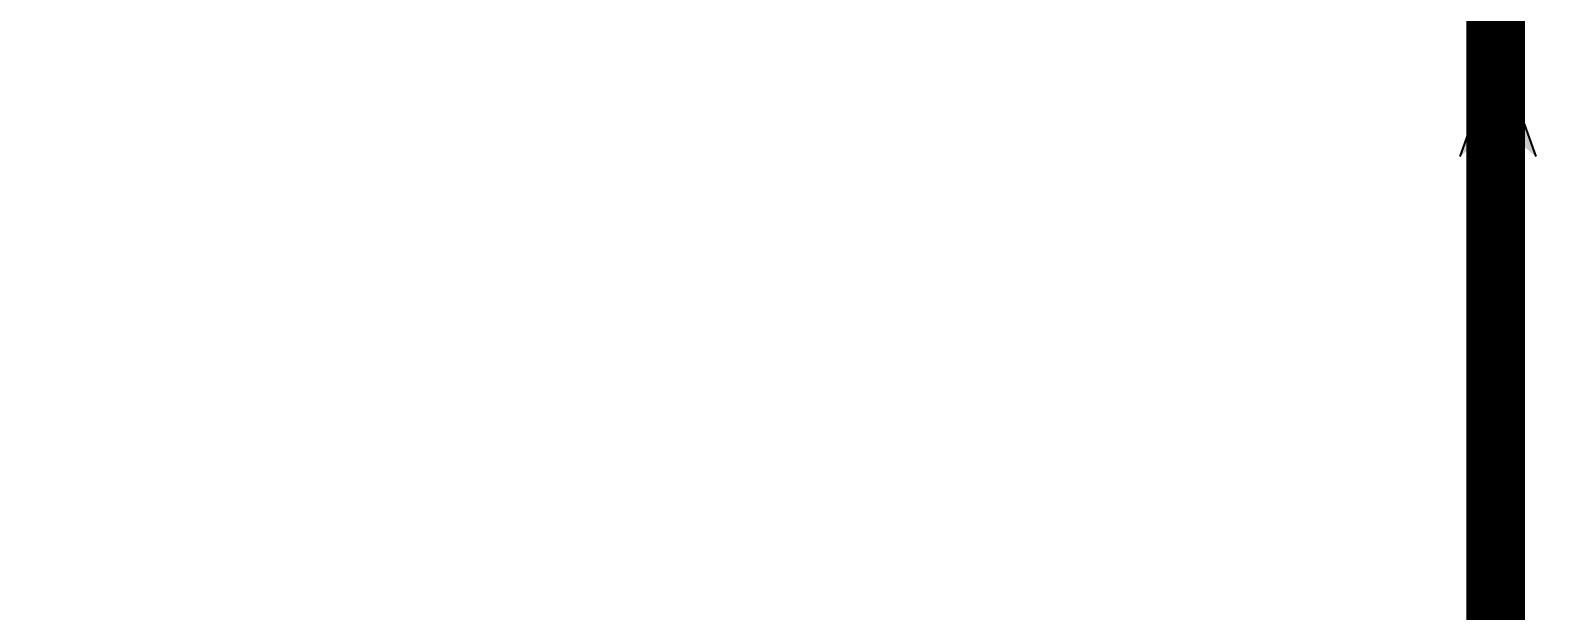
# Model space of a CAD drawing. Header units: millimetres. Extents: x 0 to 53377, y 0 to 36189.
# Drawn here: x 10349 to 12922, y 29911 to 30902 of the extents above; entities that cross this region are included whole.
import ezdxf
from ezdxf import colors
from ezdxf.entities.mleader import LeaderData, LeaderLine
from ezdxf.math import Vec2, Vec3

# ---------------------------------------------------------------- set-up
doc = ezdxf.new("R2010")
doc.units = ezdxf.units.MM
doc.layers.add('MC-SAN-VANE', color=7, linetype='Continuous')
doc.layers.add('SAN-MC-TEXT', color=7, linetype='Continuous')
doc.layers.add('SAN-MC-COLD WATER', color=5, linetype='Continuous', lineweight=30)
doc.styles.get("Standard").update_dxf_attribs({"font": 'arial.ttf'})

msp = doc.modelspace()

# ---------------------------------------------------------------- hatches: boundary and pattern name
at = {"layer": 'SAN-MC-TEXT'}
h = msp.add_hatch(color=256, dxfattribs=at)
h.paths.add_polyline_path([(12787.6, 30686), (12852.5, 30740.3), (12852.5, 30867.4)])
h.paths.add_polyline_path([(12852.5, 30867.4), (12852.5, 30740.3), (12917.4, 30686)])

# ---------------------------------------------------------------- linework, layer by layer
at = {"layer": 'SAN-MC-COLD WATER', "const_width": 100}
msp.add_lwpolyline([(14265, 31685.8), (12848.8, 31685.8), (12848.8, 29544.2), (12275.2, 29544.2)], dxfattribs=at)
at = {"layer": 'SAN-MC-TEXT'}
for q in [(12787.6, 30686), (12917.4, 30686)]:
    msp.add_line((12852.5, 30867.4), q, dxfattribs=at)

# ---------------------------------------------------------------- leaders
at = {"layer": 'MC-SAN-VANE'}
ml = msp.add_multileader_mtext('Standard', dxfattribs=at)
ml.set_content('\\pxi-2,l2,ql;Vas stocare clor', color=256)
ml.set_leader_properties()
ml.build(insert=Vec2(0, 0))
ml.multileader.update_dxf_attribs({"dogleg_length": 0.36, "arrow_head_size": 100})
ctx = ml.context
ctx.base_point, ctx.char_height, ctx.arrow_head_size, ctx.landing_gap_size, ctx.plane_origin = Vec3(29089.7, 33297.2), 100, 100, 0.09, Vec3(31593.9, 33848.5)
notes = []
notes.append((ctx, [(0, (0, 0, 0), (0, 0), (1, 0), 1, [])]))
ctx.mtext.insert, ctx.mtext.width, ctx.mtext.defined_height, ctx.mtext.flow_direction = Vec3(29089.8, 33343), 4738.622, 742.9, 5
for ctx, leaders in notes:
    for number, flags, end, landing, length, lines in leaders:
        leader = LeaderData()
        leader.index, (leader.has_last_leader_line, leader.has_dogleg_vector, leader.attachment_direction) = number, flags
        leader.last_leader_point, leader.dogleg_vector, leader.dogleg_length = Vec3(end), Vec3(landing), length
        for number, points, colour, breaks in lines:
            line = LeaderLine()
            line.index, line.vertices, line.color, line.breaks = number, Vec3.list(points), colors.encode_raw_color(colour), breaks
            leader.lines.append(line)
        ctx.leaders.append(leader)

doc.saveas('drawing.dxf')
